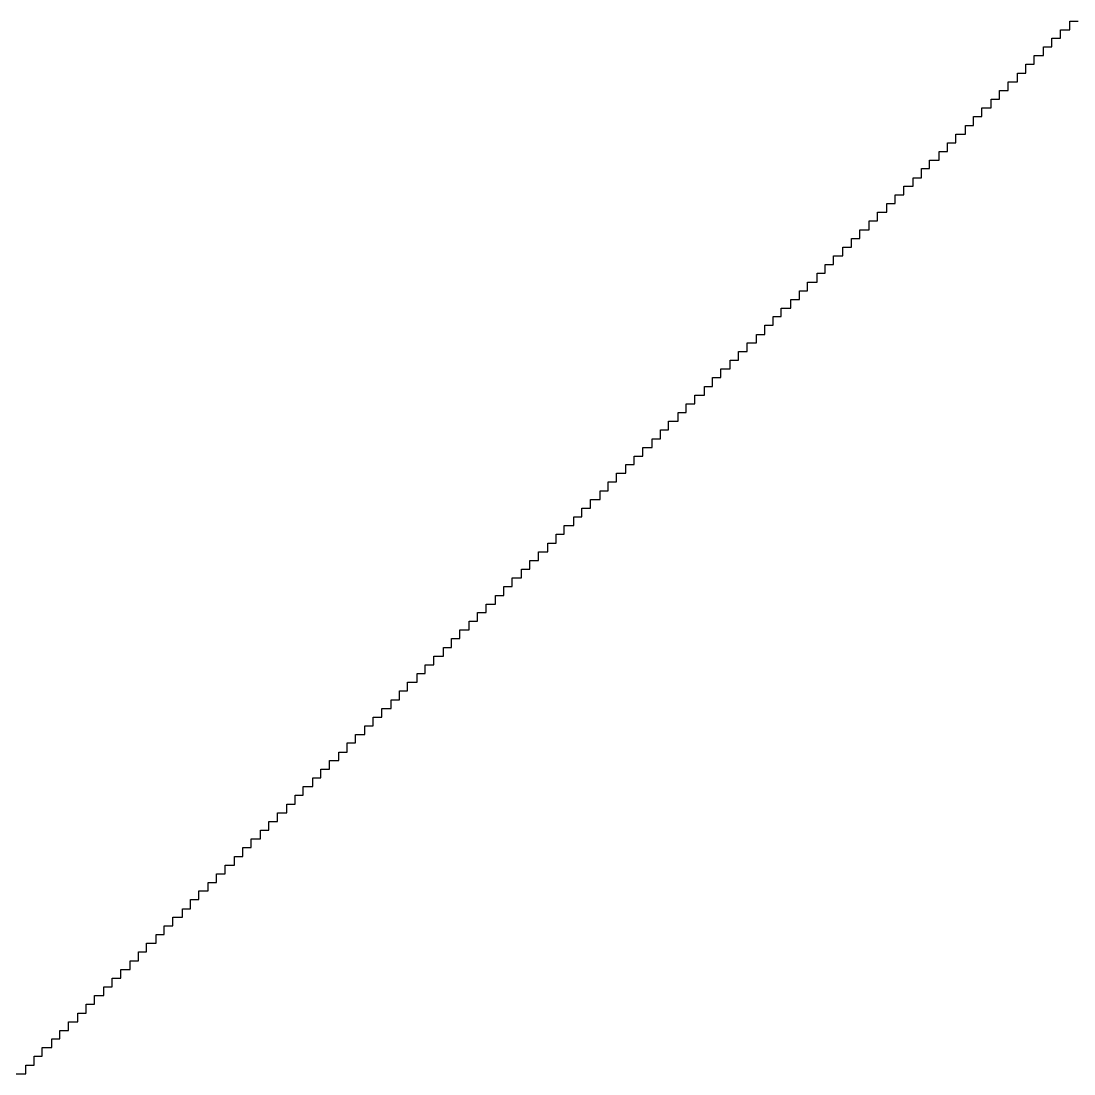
# Model space of a CAD drawing. Extents: x 134.1 to 218.7, y -126.2 to -72.1.
# Drawn here: x 139.151 to 141.712, y -112.935 to -110.374 of the extents above; entities that cross this region are included whole.
import ezdxf

# ---------------------------------------------------------------- set-up
doc = ezdxf.new("R2010")
doc.units = 0
doc.header["$MEASUREMENT"] = 0
doc.layers.add('BLACK', color=7, linetype='CONTINUOUS')

msp = doc.modelspace()

# ---------------------------------------------------------------- linework, layer by layer
at = {"layer": 'BLACK', "linetype": 'CONTINUOUS'}
for p, q in [((141.702, -110.395), (141.702, -110.374)), ((141.702, -110.374), (141.722, -110.374)), ((141.679, -110.416), (141.679, -110.395)), ((141.679, -110.395), (141.702, -110.395)), ((141.658, -110.437), (141.658, -110.416)), ((141.658, -110.416), (141.679, -110.416)), ((141.638, -110.458), (141.638, -110.437)), ((141.638, -110.437), (141.658, -110.437)), ((141.615, -110.479), (141.615, -110.458)), ((141.615, -110.458), (141.638, -110.458)), ((141.575, -110.522), (141.575, -110.501)), ((141.575, -110.501), (141.595, -110.501)), ((141.595, -110.501), (141.595, -110.479)), ((141.595, -110.479), (141.615, -110.479)), ((141.552, -110.543), (141.552, -110.522)), ((141.552, -110.522), (141.575, -110.522)), ((141.531, -110.564), (141.531, -110.543)), ((141.531, -110.543), (141.552, -110.543)), ((141.511, -110.585), (141.511, -110.564)), ((141.511, -110.564), (141.531, -110.564)), ((141.488, -110.606), (141.488, -110.585)), ((141.488, -110.585), (141.511, -110.585)), ((141.448, -110.649), (141.448, -110.628)), ((141.448, -110.628), (141.468, -110.628)), ((141.468, -110.628), (141.468, -110.606)), ((141.468, -110.606), (141.488, -110.606)), ((141.425, -110.67), (141.425, -110.649)), ((141.425, -110.649), (141.448, -110.649)), ((141.404, -110.691), (141.404, -110.67)), ((141.404, -110.67), (141.425, -110.67)), ((141.384, -110.712), (141.384, -110.691)), ((141.384, -110.691), (141.404, -110.691)), ((141.341, -110.755), (141.341, -110.733)), ((141.341, -110.733), (141.361, -110.733)), ((141.361, -110.733), (141.361, -110.712)), ((141.361, -110.712), (141.384, -110.712)), ((141.321, -110.776), (141.321, -110.755)), ((141.321, -110.755), (141.341, -110.755)), ((141.298, -110.797), (141.298, -110.776)), ((141.298, -110.776), (141.321, -110.776)), ((141.277, -110.818), (141.277, -110.797)), ((141.277, -110.797), (141.298, -110.797)), ((141.257, -110.839), (141.257, -110.818)), ((141.257, -110.818), (141.277, -110.818)), ((141.214, -110.882), (141.214, -110.86)), ((141.214, -110.86), (141.234, -110.86)), ((141.234, -110.86), (141.234, -110.839)), ((141.234, -110.839), (141.257, -110.839)), ((141.191, -110.903), (141.191, -110.882)), ((141.191, -110.882), (141.214, -110.882)), ((141.171, -110.924), (141.171, -110.903)), ((141.171, -110.903), (141.191, -110.903)), ((141.15, -110.945), (141.15, -110.924)), ((141.15, -110.924), (141.171, -110.924)), ((141.127, -110.966), (141.127, -110.945)), ((141.127, -110.945), (141.15, -110.945)), ((141.087, -111.009), (141.087, -110.987)), ((141.087, -110.987), (141.107, -110.987)), ((141.107, -110.987), (141.107, -110.966)), ((141.107, -110.966), (141.127, -110.966)), ((141.064, -111.03), (141.064, -111.009)), ((141.064, -111.009), (141.087, -111.009)), ((141.044, -111.051), (141.044, -111.03)), ((141.044, -111.03), (141.064, -111.03)), ((141.023, -111.072), (141.023, -111.051)), ((141.023, -111.051), (141.044, -111.051)), ((141, -111.093), (141, -111.072)), ((141, -111.072), (141.023, -111.072)), ((140.96, -111.136), (140.96, -111.114)), ((140.96, -111.114), (140.98, -111.114)), ((140.98, -111.114), (140.98, -111.093)), ((140.98, -111.093), (141, -111.093)), ((140.94, -111.157), (140.94, -111.136)), ((140.94, -111.136), (140.96, -111.136)), ((140.917, -111.178), (140.917, -111.157)), ((140.917, -111.157), (140.94, -111.157)), ((140.896, -111.199), (140.896, -111.178)), ((140.896, -111.178), (140.917, -111.178)), ((140.853, -111.241), (140.853, -111.22)), ((140.853, -111.22), (140.876, -111.22)), ((140.876, -111.22), (140.876, -111.199)), ((140.876, -111.199), (140.896, -111.199)), ((140.833, -111.263), (140.833, -111.241)), ((140.833, -111.241), (140.853, -111.241)), ((140.813, -111.284), (140.813, -111.263)), ((140.813, -111.263), (140.833, -111.263)), ((140.79, -111.305), (140.79, -111.284)), ((140.79, -111.284), (140.813, -111.284)), ((140.769, -111.326), (140.769, -111.305)), ((140.769, -111.305), (140.79, -111.305)), ((140.726, -111.368), (140.726, -111.347)), ((140.726, -111.347), (140.749, -111.347)), ((140.749, -111.347), (140.749, -111.326)), ((140.749, -111.326), (140.769, -111.326)), ((140.706, -111.39), (140.706, -111.368)), ((140.706, -111.368), (140.726, -111.368)), ((140.686, -111.411), (140.686, -111.39)), ((140.686, -111.39), (140.706, -111.39)), ((140.663, -111.432), (140.663, -111.411)), ((140.663, -111.411), (140.686, -111.411)), ((140.642, -111.453), (140.642, -111.432)), ((140.642, -111.432), (140.663, -111.432)), ((140.599, -111.495), (140.599, -111.474)), ((140.599, -111.474), (140.622, -111.474)), ((140.622, -111.474), (140.622, -111.453)), ((140.622, -111.453), (140.642, -111.453)), ((140.579, -111.517), (140.579, -111.495)), ((140.579, -111.495), (140.599, -111.495)), ((140.559, -111.538), (140.559, -111.517)), ((140.559, -111.517), (140.579, -111.517)), ((140.536, -111.559), (140.536, -111.538)), ((140.536, -111.538), (140.559, -111.538)), ((140.515, -111.58), (140.515, -111.559)), ((140.515, -111.559), (140.536, -111.559)), ((140.472, -111.622), (140.472, -111.601)), ((140.472, -111.601), (140.495, -111.601)), ((140.495, -111.601), (140.495, -111.58)), ((140.495, -111.58), (140.515, -111.58)), ((140.452, -111.644), (140.452, -111.622)), ((140.452, -111.622), (140.472, -111.622)), ((140.432, -111.665), (140.432, -111.644)), ((140.432, -111.644), (140.452, -111.644)), ((140.409, -111.686), (140.409, -111.665)), ((140.409, -111.665), (140.432, -111.665)), ((140.368, -111.728), (140.368, -111.707)), ((140.368, -111.707), (140.388, -111.707)), ((140.388, -111.707), (140.388, -111.686)), ((140.388, -111.686), (140.409, -111.686)), ((140.345, -111.749), (140.345, -111.728)), ((140.345, -111.728), (140.368, -111.728)), ((140.325, -111.771), (140.325, -111.749)), ((140.325, -111.749), (140.345, -111.749)), ((140.305, -111.792), (140.305, -111.771)), ((140.305, -111.771), (140.325, -111.771)), ((140.282, -111.813), (140.282, -111.792)), ((140.282, -111.792), (140.305, -111.792)), ((140.241, -111.855), (140.241, -111.834)), ((140.241, -111.834), (140.261, -111.834)), ((140.261, -111.834), (140.261, -111.813)), ((140.261, -111.813), (140.282, -111.813)), ((140.218, -111.876), (140.218, -111.855)), ((140.218, -111.855), (140.241, -111.855)), ((140.198, -111.898), (140.198, -111.876)), ((140.198, -111.876), (140.218, -111.876)), ((140.178, -111.919), (140.178, -111.898)), ((140.178, -111.898), (140.198, -111.898)), ((140.155, -111.94), (140.155, -111.919)), ((140.155, -111.919), (140.178, -111.919)), ((140.114, -111.982), (140.114, -111.961)), ((140.114, -111.961), (140.134, -111.961)), ((140.134, -111.961), (140.134, -111.94)), ((140.134, -111.94), (140.155, -111.94)), ((140.091, -112.003), (140.091, -111.982)), ((140.091, -111.982), (140.114, -111.982)), ((140.071, -112.025), (140.071, -112.003)), ((140.071, -112.003), (140.091, -112.003)), ((140.051, -112.046), (140.051, -112.025)), ((140.051, -112.025), (140.071, -112.025)), ((140.028, -112.067), (140.028, -112.046)), ((140.028, -112.046), (140.051, -112.046)), ((139.987, -112.109), (139.987, -112.088)), ((139.987, -112.088), (140.007, -112.088)), ((140.007, -112.088), (140.007, -112.067)), ((140.007, -112.067), (140.028, -112.067)), ((139.964, -112.13), (139.964, -112.109)), ((139.964, -112.109), (139.987, -112.109)), ((139.944, -112.152), (139.944, -112.13)), ((139.944, -112.13), (139.964, -112.13)), ((139.924, -112.173), (139.924, -112.152)), ((139.924, -112.152), (139.944, -112.152)), ((139.901, -112.194), (139.901, -112.173)), ((139.901, -112.173), (139.924, -112.173)), ((139.86, -112.236), (139.86, -112.215)), ((139.86, -112.215), (139.88, -112.215)), ((139.88, -112.215), (139.88, -112.194)), ((139.88, -112.194), (139.901, -112.194)), ((139.837, -112.257), (139.837, -112.236)), ((139.837, -112.236), (139.86, -112.236)), ((139.817, -112.279), (139.817, -112.257)), ((139.817, -112.257), (139.837, -112.257)), ((139.797, -112.3), (139.797, -112.279)), ((139.797, -112.279), (139.817, -112.279)), ((139.753, -112.342), (139.753, -112.321)), ((139.753, -112.321), (139.774, -112.321)), ((139.774, -112.321), (139.774, -112.3)), ((139.774, -112.3), (139.797, -112.3)), ((139.733, -112.363), (139.733, -112.342)), ((139.733, -112.342), (139.753, -112.342)), ((139.71, -112.384), (139.71, -112.363)), ((139.71, -112.363), (139.733, -112.363)), ((139.69, -112.406), (139.69, -112.384)), ((139.69, -112.384), (139.71, -112.384)), ((139.67, -112.427), (139.67, -112.406)), ((139.67, -112.406), (139.69, -112.406)), ((139.626, -112.469), (139.626, -112.448)), ((139.626, -112.448), (139.647, -112.448)), ((139.647, -112.448), (139.647, -112.427)), ((139.647, -112.427), (139.67, -112.427)), ((139.606, -112.49), (139.606, -112.469)), ((139.606, -112.469), (139.626, -112.469)), ((139.583, -112.511), (139.583, -112.49)), ((139.583, -112.49), (139.606, -112.49)), ((139.563, -112.533), (139.563, -112.511)), ((139.563, -112.511), (139.583, -112.511)), ((139.543, -112.554), (139.543, -112.533)), ((139.543, -112.533), (139.563, -112.533)), ((139.499, -112.596), (139.499, -112.575)), ((139.499, -112.575), (139.52, -112.575)), ((139.52, -112.575), (139.52, -112.554)), ((139.52, -112.554), (139.543, -112.554)), ((139.479, -112.617), (139.479, -112.596)), ((139.479, -112.596), (139.499, -112.596)), ((139.456, -112.638), (139.456, -112.617)), ((139.456, -112.617), (139.479, -112.617)), ((139.436, -112.66), (139.436, -112.638)), ((139.436, -112.638), (139.456, -112.638)), ((139.416, -112.681), (139.416, -112.66)), ((139.416, -112.66), (139.436, -112.66)), ((139.372, -112.723), (139.372, -112.702)), ((139.372, -112.702), (139.393, -112.702)), ((139.393, -112.702), (139.393, -112.681)), ((139.393, -112.681), (139.416, -112.681)), ((139.352, -112.744), (139.352, -112.723)), ((139.352, -112.723), (139.372, -112.723)), ((139.329, -112.765), (139.329, -112.744)), ((139.329, -112.744), (139.352, -112.744)), ((139.309, -112.787), (139.309, -112.765)), ((139.309, -112.765), (139.329, -112.765)), ((139.266, -112.829), (139.266, -112.808)), ((139.266, -112.808), (139.289, -112.808)), ((139.289, -112.808), (139.289, -112.787)), ((139.289, -112.787), (139.309, -112.787)), ((139.245, -112.85), (139.245, -112.829)), ((139.245, -112.829), (139.266, -112.829)), ((139.225, -112.871), (139.225, -112.85)), ((139.225, -112.85), (139.245, -112.85)), ((139.202, -112.892), (139.202, -112.871)), ((139.202, -112.871), (139.225, -112.871)), ((139.182, -112.914), (139.182, -112.892)), ((139.182, -112.892), (139.202, -112.892)), ((139.139, -112.935), (139.162, -112.935)), ((139.162, -112.935), (139.162, -112.914)), ((139.162, -112.914), (139.182, -112.914))]:
    msp.add_line(p, q, dxfattribs=at)

doc.saveas('drawing.dxf')
